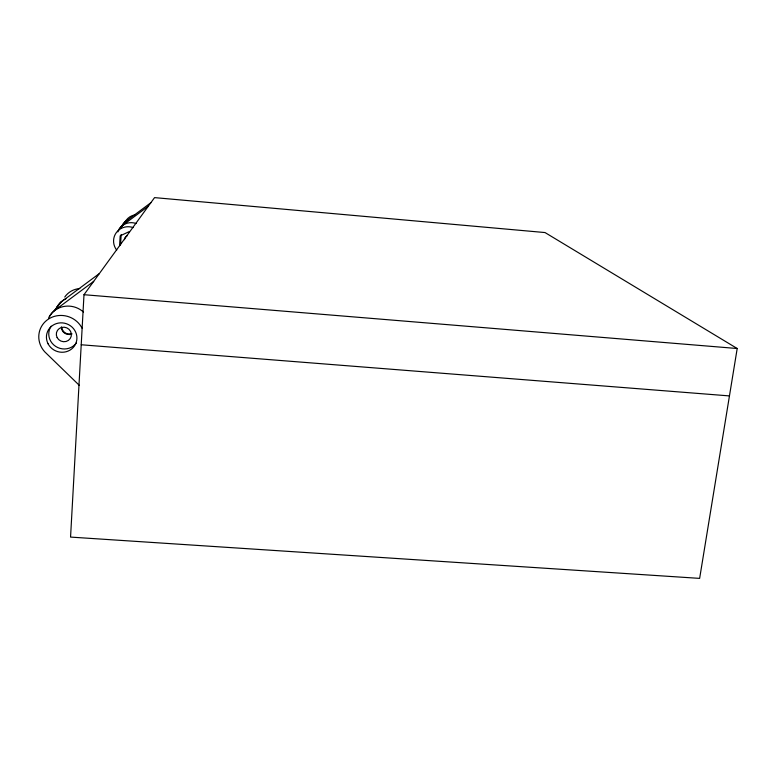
<?xml version="1.0" encoding="UTF-8"?>
<svg xmlns="http://www.w3.org/2000/svg" width="776" height="776" viewBox="0 0 776 776"><rect width="100%" height="100%" fill="white"/><g stroke="black" fill="none" stroke-linecap="round" stroke-linejoin="round"><path stroke-width="1.16" d="M83.992 294.705L70.558 537.089L699.642 578.382L737.2 348.511L545.024 232.558L154.56 197.618L83.992 294.705L737.2 348.511M121.182 234.517L120.59 244.217L119.582 245.594L120.183 235.826L129.107 231.675M49.392 316.715A22.126 21.127 21.3 0 1 54.272 310.691L61.333 301.845L99.386 273.53M117.884 231.908A14.676 14.24 29.9 0 1 122.045 225.806L125.198 221.868L150.854 202.72M122.045 225.806L148.313 206.203M54.272 310.691L93.692 281.368M81.218 344.767L729.45 395.915M79.21 385.255L44.746 351.829A23.008 21.922 20.7 0 1 48.655 318.955A23.008 21.922 20.7 0 1 82.052 328.151M124.81 222.634A13.987 13.58 31.2 0 1 134.791 214.923M121.725 226.495A14.317 13.89 30.6 0 1 128.428 219.705M118.437 230.394A14.695 14.249 29.9 0 1 136.207 223.527M116.701 250.144A15.054 14.598 29.3 0 1 133.249 227.611M124.499 239.687A4.986 4.831 29.5 0 1 127.225 235.691M48.519 318.189A22.174 21.156 21.3 0 1 83.478 312.049M72.061 333.874A7.391 7.052 21.3 0 1 61.382 326.871M76.484 342.74A15.171 14.453 20.9 0 1 55.649 346.387A15.171 14.453 20.9 0 1 51.158 326.162M56.968 307.228A21.311 20.38 22 0 1 66.241 298.508M64.757 297.053A20.593 19.72 22.6 0 1 79.831 288.546M70.587 333.932A7.372 7.042 21.3 0 1 61.886 328.229M55.717 309.624A21.35 20.419 21.9 0 1 61.333 301.845M121.124 227.824A14.327 13.91 30.5 0 1 125.198 221.868M48.083 343.807A15.336 14.618 20.7 0 0 74.467 345.941A15.336 14.618 20.7 0 0 62.458 322.894A15.336 14.618 20.7 0 0 48.083 343.807M57.133 337.56A7.585 7.226 20.9 0 0 70.179 338.608A7.585 7.226 20.9 0 0 64.233 327.21A7.585 7.226 20.9 0 0 57.133 337.56"/></g></svg>
